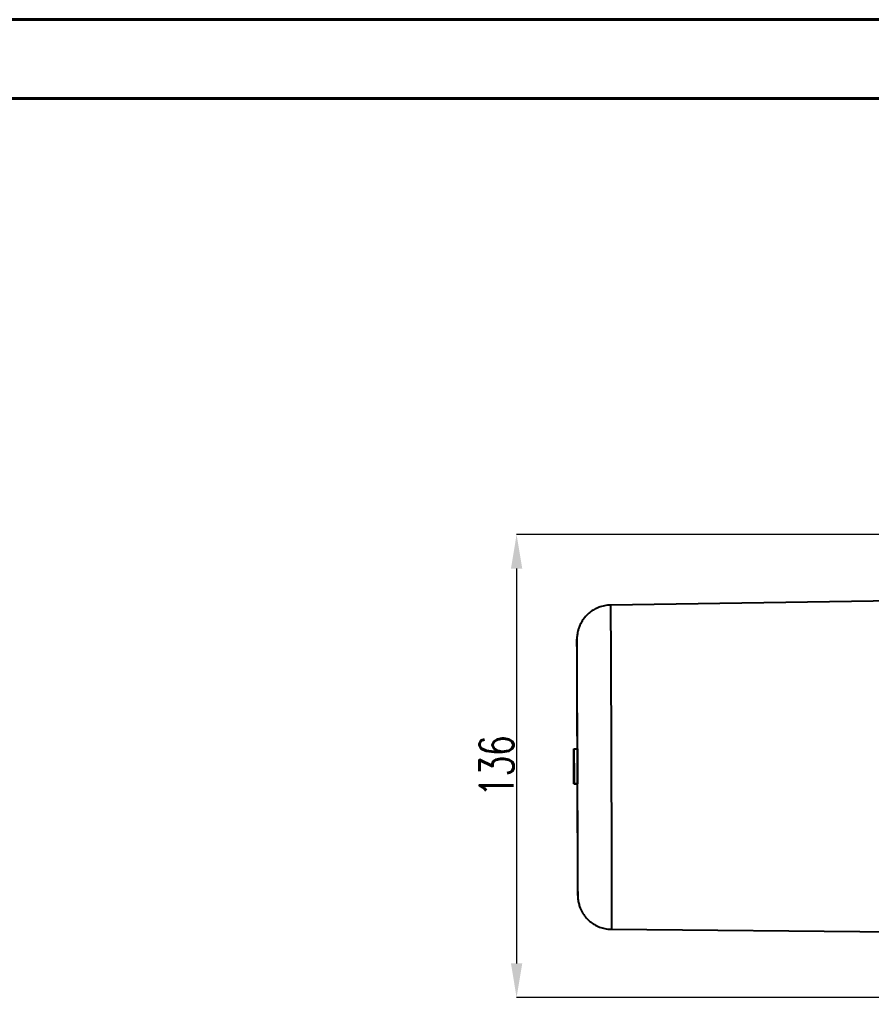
# Model space of a CAD drawing. Header units: millimetres. Extents: x 2104 to 4053, y 855 to 2233.
# Drawn here: x 3052.9 to 3303.1, y 1945.7 to 2233 of the extents above; entities that cross this region are included whole.
import ezdxf

# ---------------------------------------------------------------- set-up
doc = ezdxf.new("R2010")
doc.units = ezdxf.units.MM
for name, color, linetype, lineweight in [('AM_BOR', 7, 'Continuous', 50), ('标注', 3, 'Continuous', 13), ('粗实线', 7, 'Continuous', 40)]:
    doc.layers.add(name, color=color, linetype=linetype, lineweight=lineweight)
doc.styles.add('SLDTEXTSTYLE1', font='txt.shx', dxfattribs={"width": 0.7, "bigfont": 'gbcbig.shx'})
doc.dimstyles.new('SLDDIMSTYLE12$0', dxfattribs={"dimtxt": 12, "dimasz": 10, "dimexe": 0, "dimexo": 0.0625, "dimgap": 0.875, "dimtad": 1, "dimdec": 1, "dimlfac": 1.8, "dimrnd": 1e-09, "dimzin": 12, "dimdsep": 46, "dimtxsty": 'SLDTEXTSTYLE1', "dimcen": 0.09, "dimdle": 8.16, "dimclrd": 3, "dimclre": 3, "dimadec": 0, "dimazin": 3, "dimtfac": 1, "dimtdec": 1, "dimtofl": 0, "dimtmove": 0, "dimatfit": 3, "dimfxl": 0, "dimfrac": 2, "dimtolj": 1, "dimlwd": 5, "dimlwe": 5, "dimarcsym": 0})

# ---------------------------------------------------------------- blocks, each defined once
blk = doc.blocks.new('*D60')
at = {"layer": 'Defpoints', "color": 0, "transparency": 16777216}
for p in [(3338.51, 2081.71), (3198.86, 1945.71), (3338.91, 1945.71)]:
    blk.add_point(p, dxfattribs=at)
at = {"layer": '标注', "color": 3, "lineweight": 5, "transparency": 16777216}
blk.add_line((3338.45, 2081.71), (3198.86, 2081.71), dxfattribs=at)
at = {"layer": '标注', "color": 3, "linetype": 'Continuous', "lineweight": 5, "transparency": 16777216}
for p, q in [((3198.86, 2071.71), (3198.86, 1955.71)), ((3338.85, 1945.71), (3198.86, 1945.71))]:
    blk.add_line(p, q, dxfattribs=at)
at = {"layer": '标注', "color": 3, "transparency": 16777216}
for points in [[(3197.2, 2071.71), (3200.53, 2071.71), (3198.86, 2081.71)], [(3197.2, 1955.71), (3200.53, 1955.71), (3198.86, 1945.71)]]:
    blk.add_solid(points, dxfattribs=at)
at = {"layer": '标注', "color": 0, "transparency": 16777216, "insert": (3192.99, 2013.71), "char_height": 10, "attachment_point": 5, "rotation": 90, "style": 'SLDTEXTSTYLE1'}
blk.add_mtext('\\A1;136', dxfattribs=at)
blk = doc.blocks.new('rA3')
at = {"layer": '粗实线'}
for p, q in [((753.384, 421.26), (333.384, 421.26)), ((748.384, 416.26), (358.384, 416.26))]:
    blk.add_line(p, q, dxfattribs=at)

msp = doc.modelspace()

# ---------------------------------------------------------------- linework, layer by layer
at = {"color": 7, "linetype": 'Continuous', "lineweight": 25}
for p, q in [((3337.06, 2062.686), (3226.424, 2060.987)), ((3215.673, 2008.615), (3215.641, 2018.615)), ((3215.641, 2018.615), (3215.649, 2018.615)), ((3215.641, 2018.615), (3215.668, 2018.615)), ((3215.651, 2017.504), (3215.648, 2017.504)), ((3215.648, 2017.504), (3215.659, 2014.053)), ((3215.649, 2018.615), (3215.668, 2018.615)), ((3215.667, 2018.732), (3216.667, 2018.735)), ((3215.692, 2008.615), (3215.667, 2018.732)), ((3215.667, 2018.732), (3215.67, 2018.732)), ((3215.67, 2018.732), (3216.67, 2018.735)), ((3215.67, 2018.732), (3215.71, 2008.615)), ((3215.689, 2018.732), (3216.689, 2018.735)), ((3215.708, 2018.732), (3216.708, 2018.735)), ((3215.732, 2008.615), (3215.708, 2018.732)), ((3215.708, 2018.732), (3215.711, 2018.732)), ((3215.711, 2018.732), (3216.711, 2018.735)), ((3215.711, 2018.732), (3215.75, 2008.615)), ((3216.667, 2018.735), (3216.67, 2018.735)), ((3216.67, 2018.735), (3216.67, 2018.735)), ((3216.708, 2018.735), (3216.711, 2018.735)), ((3216.711, 2018.735), (3216.75, 2008.618)), ((3215.666, 2015.749), (3215.675, 2015.749)), ((3215.69, 2012.825), (3215.676, 2016.393)), ((3215.676, 2016.393), (3215.676, 2016.393)), ((3215.676, 2016.393), (3215.685, 2012.825)), ((3215.708, 2015.165), (3215.705, 2015.165)), ((3215.708, 2015.165), (3215.716, 2015.165)), ((3215.731, 2012.825), (3215.717, 2016.393)), ((3215.717, 2016.393), (3215.717, 2016.393)), ((3215.717, 2016.393), (3215.725, 2012.825)), ((3215.659, 2014.053), (3215.663, 2014.053)), ((3215.666, 2012.942), (3215.662, 2012.942)), ((3215.662, 2012.942), (3215.676, 2008.615)), ((3215.685, 2008.615), (3215.666, 2012.942)), ((3215.669, 2013.118), (3215.689, 2008.615)), ((3215.669, 2013.118), (3215.681, 2013.118)), ((3215.685, 2012.825), (3215.69, 2012.825)), ((3215.685, 2012.825), (3215.69, 2012.825)), ((3215.694, 2011.714), (3215.688, 2011.714)), ((3215.688, 2011.714), (3215.695, 2008.615)), ((3215.706, 2008.615), (3215.694, 2011.714)), ((3215.701, 2013.41), (3215.706, 2013.41)), ((3215.709, 2012.533), (3215.705, 2013.644)), ((3215.705, 2013.644), (3215.713, 2013.644)), ((3215.705, 2013.644), (3215.72, 2013.644)), ((3215.713, 2012.533), (3215.709, 2012.533)), ((3215.713, 2013.644), (3215.729, 2008.498)), ((3215.713, 2013.644), (3215.72, 2013.644)), ((3215.715, 2011.89), (3215.713, 2012.533)), ((3215.725, 2012.825), (3215.731, 2012.825)), ((3215.725, 2012.825), (3215.731, 2012.825)), ((3215.735, 2011.714), (3215.728, 2011.714)), ((3215.728, 2011.714), (3215.736, 2008.615)), ((3215.747, 2008.615), (3215.735, 2011.714)), ((3215.676, 2008.615), (3215.673, 2008.615)), ((3215.676, 2008.615), (3215.685, 2008.615)), ((3215.689, 2008.615), (3215.685, 2008.615)), ((3215.689, 2008.615), (3215.692, 2008.615)), ((3215.695, 2008.615), (3215.692, 2008.615)), ((3215.695, 2008.615), (3215.706, 2008.615)), ((3215.71, 2008.615), (3215.706, 2008.615)), ((3215.71, 2008.615), (3215.726, 2008.615)), ((3215.721, 2008.498), (3215.726, 2008.498)), ((3215.726, 2008.498), (3215.723, 2009.317)), ((3215.729, 2008.498), (3215.726, 2008.498)), ((3215.729, 2008.498), (3216.729, 2008.501)), ((3215.736, 2008.615), (3215.732, 2008.615)), ((3215.736, 2008.615), (3215.747, 2008.615)), ((3215.75, 2008.615), (3215.747, 2008.615)), ((3215.75, 2008.615), (3216.75, 2008.618)), ((3216.729, 2008.618), (3216.729, 2008.501)), ((3226.724, 1965.727), (3337.368, 1964.723))]:
    msp.add_line(p, q, dxfattribs=at)
at = {"color": 7, "linetype": 'Continuous', "lineweight": 25, "flags": 128}
for points in [[(3226.424, 2060.987), (3226.424, 2060.987), (3226.432, 2060.805), (3226.441, 2060.263), (3226.451, 2059.364), (3226.461, 2058.114), (3226.473, 2056.524), (3226.485, 2054.605), (3226.498, 2052.373), (3226.512, 2049.843), (3226.526, 2047.036), (3226.541, 2043.973), (3226.555, 2040.676), (3226.57, 2037.172), (3226.585, 2033.486), (3226.6, 2029.647), (3226.614, 2025.684), (3226.629, 2021.628), (3226.643, 2017.508), (3226.656, 2013.357)], [(3216.572, 2050.792), (3216.572, 2050.775), (3216.568, 2050.233), (3216.564, 2049.336), (3216.562, 2048.092), (3216.561, 2046.513), (3216.562, 2044.614), (3216.564, 2042.414), (3216.567, 2039.934), (3216.571, 2037.198), (3216.577, 2034.232), (3216.583, 2031.064), (3216.591, 2027.726), (3216.6, 2024.249), (3216.61, 2020.667), (3216.616, 2018.618)], [(3216.581, 2050.92), (3216.578, 2050.956), (3216.572, 2050.792)], [(3216.761, 2013.326), (3216.749, 2017.014), (3216.737, 2020.667), (3216.724, 2024.249), (3216.711, 2027.726), (3216.698, 2031.065), (3216.684, 2034.232), (3216.671, 2037.198), (3216.658, 2039.935), (3216.646, 2042.415), (3216.634, 2044.614), (3216.622, 2046.513), (3216.612, 2048.092), (3216.602, 2049.336), (3216.593, 2050.233), (3216.585, 2050.775), (3216.581, 2050.92)], [(3216.817, 1975.719), (3216.82, 1975.876), (3216.825, 1976.418), (3216.828, 1977.315), (3216.83, 1978.559), (3216.831, 1980.138), (3216.831, 1982.037), (3216.829, 1984.237), (3216.826, 1986.717), (3216.821, 1989.453), (3216.816, 1992.419), (3216.809, 1995.587), (3216.801, 1998.925), (3216.793, 2002.402), (3216.783, 2005.984), (3216.772, 2009.637), (3216.761, 2013.326)], [(3226.656, 2013.357), (3226.669, 2009.206), (3226.681, 2005.086), (3226.692, 2001.029), (3226.702, 1997.066), (3226.712, 1993.228), (3226.72, 1989.542), (3226.727, 1986.037), (3226.733, 1982.741), (3226.738, 1979.677), (3226.741, 1976.87), (3226.744, 1974.341), (3226.745, 1972.108), (3226.744, 1970.189), (3226.743, 1968.599), (3226.74, 1967.35), (3226.736, 1966.45), (3226.73, 1965.908), (3226.724, 1965.727), (3226.724, 1965.727)], [(3216.647, 2008.618), (3216.656, 2005.984), (3216.669, 2002.402), (3216.682, 1998.925), (3216.695, 1995.587), (3216.708, 1992.419), (3216.721, 1989.453), (3216.734, 1986.717), (3216.747, 1984.237), (3216.759, 1982.037), (3216.77, 1980.138), (3216.781, 1978.559), (3216.791, 1977.315), (3216.8, 1976.418), (3216.808, 1975.876), (3216.809, 1975.826)], [(3216.809, 1975.826), (3216.815, 1975.695), (3216.817, 1975.719)]]:
    msp.add_lwpolyline(points, dxfattribs=at)
at = {"color": 7, "linetype": 'Continuous', "lineweight": 25}
for points, knots in [([(3226.424, 2060.945), (3226.122, 2060.948), (3225.248, 2060.959), (3223.855, 2060.649), (3222.329, 2060.088), (3220.989, 2059.324), (3219.842, 2058.424), (3218.89, 2057.429), (3218.129, 2056.385), (3217.549, 2055.338), (3217.134, 2054.329), (3216.862, 2053.411), (3216.708, 2052.647), (3216.632, 2052.066), (3216.601, 2051.696), (3216.588, 2051.466), (3216.58, 2051.283), (3216.576, 2051.125), (3216.575, 2051.032), (3216.574, 2050.977)], [0, 0, 0, 0, 0.0508938, 0.1475375, 0.238723, 0.3251311, 0.407034, 0.4844393, 0.5571379, 0.624702, 0.6864357, 0.7411907, 0.7866196, 0.819348, 0.8438606, 0.8637943, 0.8900873, 0.9352414, 1, 1, 1, 1]), ([(3215.649, 2018.615), (3215.65, 2018.598), (3215.652, 2018.563), (3215.655, 2018.242), (3215.658, 2017.784), (3215.66, 2017.247), (3215.663, 2016.529), (3215.665, 2016.009), (3215.666, 2015.749)], [0, 0, 0, 0, 0.2503765, 0.5004055, 0.6255352, 0.7503101, 0.8750239, 1, 1, 1, 1]), ([(3215.662, 2015.749), (3215.662, 2015.919), (3215.661, 2016.257), (3215.658, 2016.85), (3215.654, 2017.473), (3215.653, 2017.491), (3215.651, 2017.504)], [0, 0, 0, 0, 0.1252481, 0.2503991, 0.4992869, 1, 1, 1, 1]), ([(3215.698, 2013.293), (3215.697, 2013.813), (3215.693, 2014.852), (3215.689, 2016.37), (3215.687, 2017.725), (3215.687, 2018.61), (3215.689, 2018.691), (3215.689, 2018.732)], [0, 0, 0, 0, 0.1872508, 0.3741637, 0.5604995, 0.7798604, 1, 1, 1, 1]), ([(3215.689, 2018.732), (3215.691, 2018.698), (3215.693, 2018.631), (3215.698, 2017.816), (3215.703, 2016.555), (3215.707, 2015.628), (3215.708, 2015.165)], [0, 0, 0, 0, 0.2808609, 0.5601449, 0.7799227, 1, 1, 1, 1]), ([(3215.693, 2017.621), (3215.692, 2017.571), (3215.691, 2017.495), (3215.692, 2016.869), (3215.694, 2016.048), (3215.697, 2014.85), (3215.7, 2013.891), (3215.701, 2013.41)], [0, 0, 0, 0, 0.2484927, 0.3735937, 0.4988061, 0.7490626, 1, 1, 1, 1]), ([(3215.705, 2015.165), (3215.704, 2015.53), (3215.701, 2016.259), (3215.697, 2017.156), (3215.695, 2017.572), (3215.694, 2017.604), (3215.693, 2017.621)], [0, 0, 0, 0, 0.2808145, 0.5590392, 0.7790826, 1, 1, 1, 1]), ([(3215.663, 2014.053), (3215.664, 2014.101), (3215.665, 2014.161), (3215.665, 2014.571), (3215.665, 2014.894), (3215.664, 2015.308), (3215.663, 2015.602), (3215.662, 2015.749)], [0, 0, 0, 0, 0.4990981, 0.6244891, 0.7496019, 0.8746456, 1, 1, 1, 1]), ([(3215.666, 2015.749), (3215.667, 2015.343), (3215.669, 2014.529), (3215.671, 2013.531), (3215.67, 2013.275), (3215.669, 2013.118)], [0, 0, 0, 0, 0.2794583, 0.5590872, 1, 1, 1, 1]), ([(3215.721, 2008.498), (3215.72, 2008.531), (3215.719, 2008.597), (3215.714, 2009.189), (3215.709, 2010.121), (3215.704, 2011.618), (3215.7, 2012.734), (3215.698, 2013.293)], [0, 0, 0, 0, 0.1869136, 0.3737692, 0.5603576, 0.7796615, 1, 1, 1, 1]), ([(3215.701, 2013.41), (3215.703, 2012.905), (3215.706, 2011.898), (3215.711, 2010.539), (3215.716, 2009.756), (3215.717, 2009.658), (3215.718, 2009.609)], [0, 0, 0, 0, 0.2813311, 0.5600527, 0.7801431, 1, 1, 1, 1]), ([(3215.718, 2009.609), (3215.719, 2009.631), (3215.72, 2009.675), (3215.72, 2010.202), (3215.718, 2011.047), (3215.716, 2011.608), (3215.715, 2011.89)], [0, 0, 0, 0, 0.2807685, 0.5595561, 0.7791584, 1, 1, 1, 1]), ([(3215.723, 2009.317), (3215.724, 2009.042), (3215.724, 2008.551), (3215.722, 2008.514), (3215.721, 2008.498)], [0, 0, 0, 0, 0.5576921, 1, 1, 1, 1]), ([(3216.812, 1975.623), (3216.812, 1975.612), (3216.813, 1975.535), (3216.817, 1975.425), (3216.828, 1975.158), (3216.856, 1974.782), (3216.919, 1974.234), (3217.069, 1973.415), (3217.413, 1972.206), (3218.069, 1970.773), (3219.016, 1969.4), (3220.115, 1968.25), (3221.363, 1967.292), (3222.805, 1966.513), (3224.383, 1965.99), (3225.713, 1965.729), (3226.498, 1965.757), (3226.724, 1965.766)], [0, 0, 0, 0, 0.0125786, 0.0877707, 0.1259208, 0.1510777, 0.1842509, 0.2276334, 0.296769, 0.400976, 0.4982141, 0.5832257, 0.6745915, 0.7687378, 0.8644715, 0.9610426, 1, 1, 1, 1])]:
    msp.add_open_spline(points, degree=3, knots=knots, dxfattribs=at)

# ---------------------------------------------------------------- block references
at = {"layer": 'AM_BOR', "xscale": 4.640625, "yscale": 4.640625, "zscale": 4.640625}
msp.add_blockref('rA3', (557.304, 278.129), dxfattribs=at)

# ---------------------------------------------------------------- dimensions: what is measured, and where the dimension line sits
at = {"layer": '标注'}
dim = msp.add_linear_dim(base=(3198.863, 1945.71), p1=(3338.513, 2081.709), p2=(3338.909, 1945.71), angle=90, text='136', dimstyle='SLDDIMSTYLE12$0', override={"dimtxt": 10, "dimtdec": 3, "dimtzin": 0}, dxfattribs=at)
dim.commit()
dim.dimension.update_dxf_attribs({"geometry": '*D60', "text_midpoint": (3192.988, 2013.709)})

doc.saveas('drawing.dxf')
